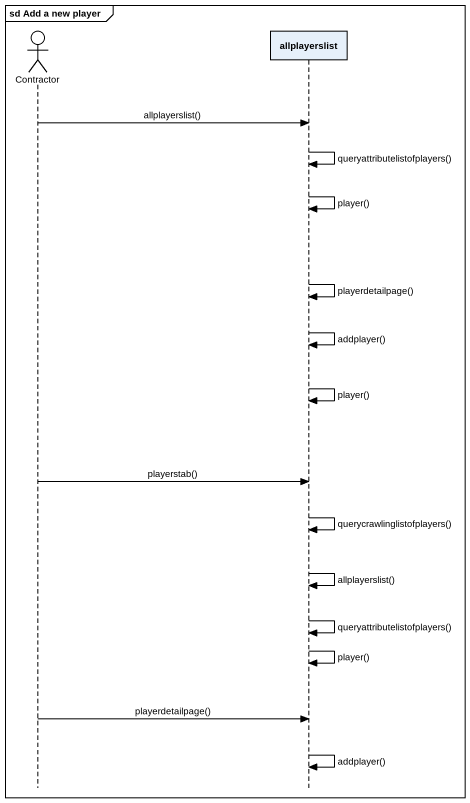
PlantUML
@startuml
mainframe sd Add a new player
hide footbox
actor Contractor
participant allplayerslist

Contractor -> allplayerslist : allplayerslist()
allplayerslist -> allplayerslist : queryattributelistofplayers()
allplayerslist -> allplayerslist : player()
allplayerslist -> allplayerslist : playerdetailpage()
allplayerslist -> allplayerslist : addplayer()
allplayerslist -> allplayerslist : player()
Contractor -> allplayerslist : playerstab()
allplayerslist -> allplayerslist : querycrawlinglistofplayers()
allplayerslist -> allplayerslist : allplayerslist()
allplayerslist -> allplayerslist : queryattributelistofplayers()
allplayerslist -> allplayerslist : player()
Contractor -> allplayerslist : playerdetailpage()
allplayerslist -> allplayerslist : addplayer()
@enduml
